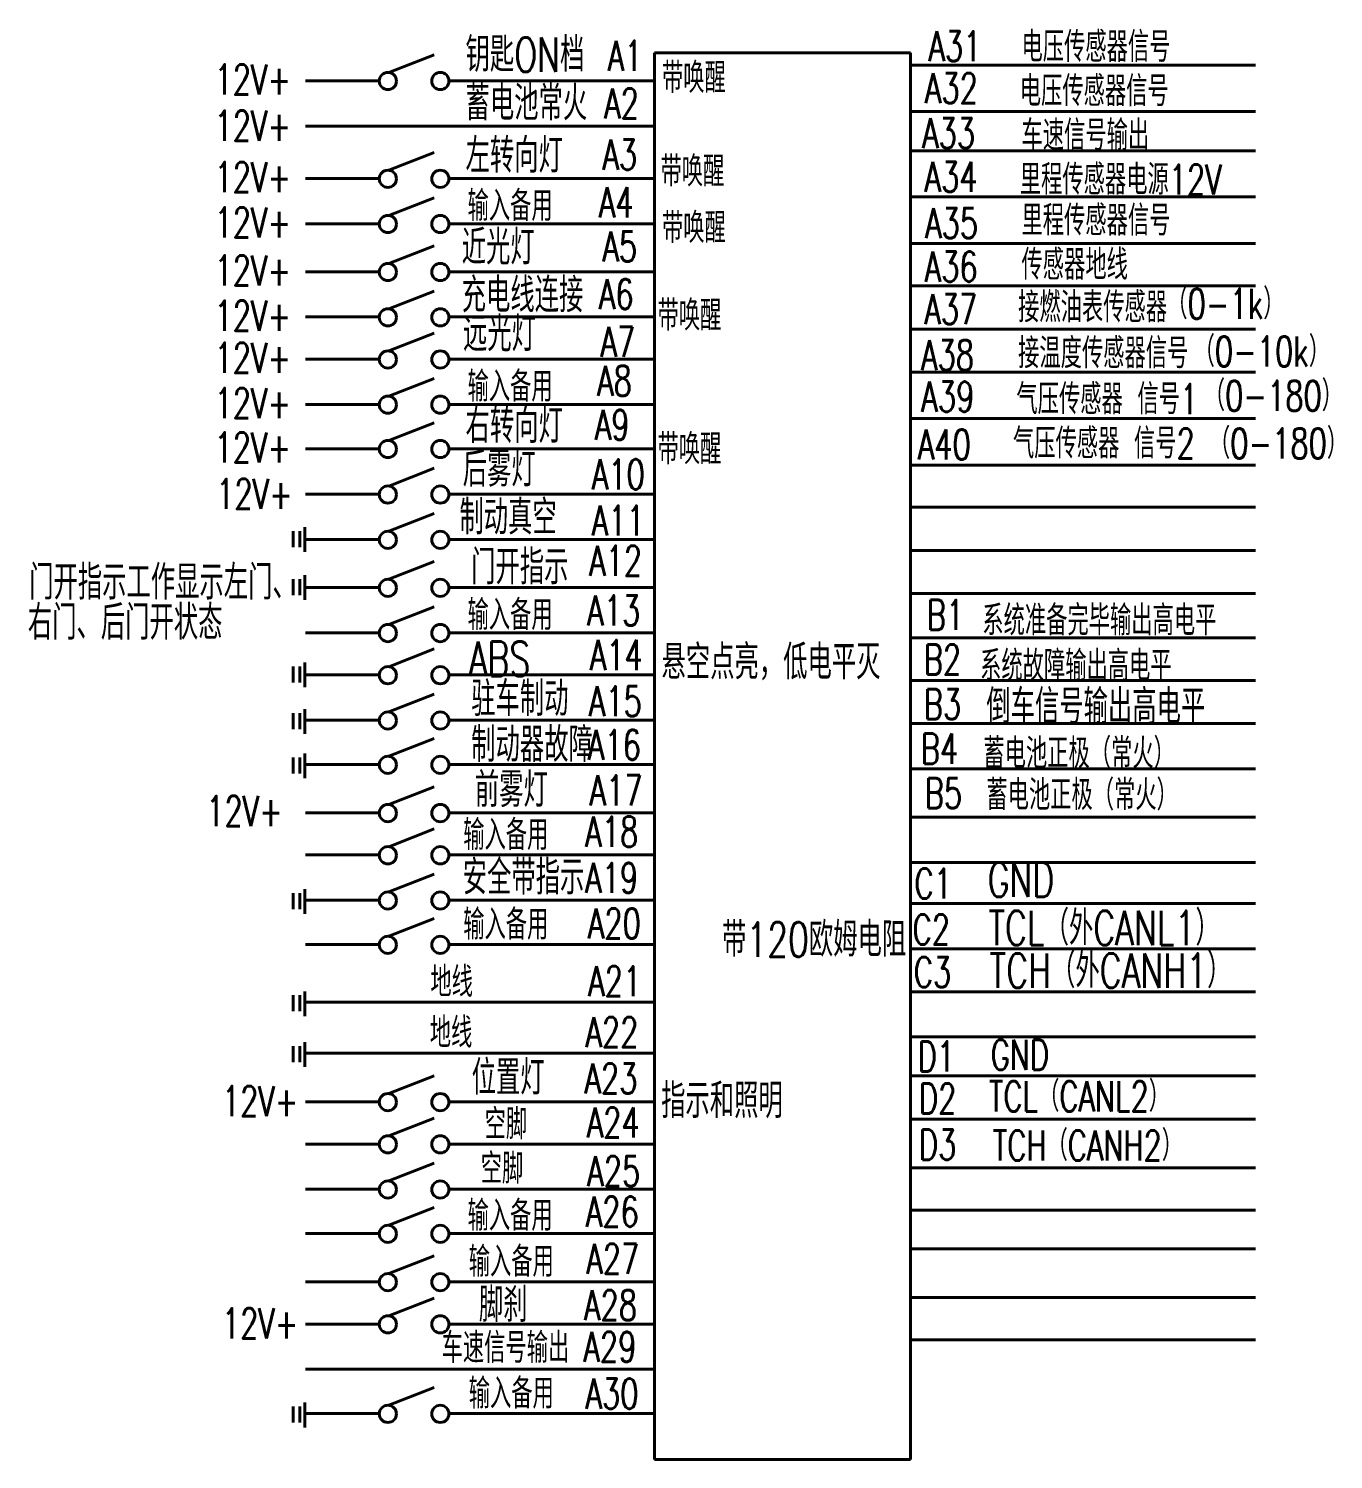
# Model space of a CAD drawing. Extents: x -871 to 2543, y 496 to 1402.
# Drawn here: x 258.8 to 410.5, y 1236.1 to 1402.5 of the extents above; entities that cross this region are included whole.
import ezdxf

# ---------------------------------------------------------------- set-up
doc = ezdxf.new("R2010")
doc.units = 0
doc.layers.get('0').update_dxf_attribs({"linetype": 'CONTINUOUS', "lineweight": 40})
doc.layers.add('1轮廓实线层', color=7, linetype='CONTINUOUS', lineweight=40)
doc.layers.add('6文字层', color=3, linetype='CONTINUOUS', lineweight=20)
doc.styles.get("Standard").update_dxf_attribs({"font": 'romans.shx', "width": 0.67, "height": 3.5, "bigfont": 'hzfs.shx'})
doc.styles.add('STYLE9', font='romans.shx', dxfattribs={"width": 0.67, "height": 5, "bigfont": 'hzfs.shx'})

msp = doc.modelspace()

# ---------------------------------------------------------------- linework, layer by layer
for p, q in [((300.6378, 1397.3834), (305.9062, 1399.4445)), ((361.2945, 1399.6668), (331.5112, 1399.6668)), ((331.5112, 1399.6668), (331.5112, 1236.1017)), ((361.2945, 1236.1017), (361.2945, 1399.6668)), ((361.2945, 1398.2391), (401.4189, 1398.2391)), ((290.9702, 1396.4217), (299.5312, 1396.4217)), ((307.6276, 1396.4217), (331.5112, 1396.4217)), ((361.2945, 1392.8638), (401.4189, 1392.8638)), ((290.9702, 1391.1596), (331.5112, 1391.1596)), ((300.6378, 1386.0197), (305.9062, 1388.0808)), ((361.2945, 1388.2898), (401.4189, 1388.2898)), ((290.9702, 1385.0581), (299.5312, 1385.0581)), ((307.6276, 1385.0581), (331.5112, 1385.0581)), ((300.6378, 1380.7577), (305.9062, 1382.8188)), ((361.2945, 1382.9146), (401.4189, 1382.9146)), ((290.9702, 1379.796), (299.5312, 1379.796)), ((307.6276, 1379.796), (331.5112, 1379.796)), ((300.6378, 1375.1759), (305.9062, 1377.237)), ((361.2945, 1377.491), (401.4189, 1377.491)), ((290.9702, 1374.2142), (299.5312, 1374.2142)), ((307.6276, 1374.2142), (331.5112, 1374.2142)), ((300.6378, 1369.9138), (305.9062, 1371.9749)), ((361.2945, 1372.5709), (401.4189, 1372.5709)), ((290.9702, 1368.9522), (299.5312, 1368.9522)), ((307.6276, 1368.9522), (331.5112, 1368.9522)), ((300.6378, 1365.01), (305.9062, 1367.0711)), ((361.2945, 1367.5417), (401.4189, 1367.5417)), ((290.9702, 1364.0483), (299.5312, 1364.0483)), ((307.6276, 1364.0483), (331.5112, 1364.0483)), ((300.6378, 1359.7479), (305.9062, 1361.809)), ((361.2945, 1362.5366), (401.4189, 1362.5366)), ((290.9702, 1358.7863), (299.5312, 1358.7863)), ((307.6276, 1358.7863), (331.5112, 1358.7863)), ((300.6378, 1354.5934), (305.9062, 1356.6545)), ((361.2945, 1357.1614), (401.4189, 1357.1614)), ((290.9702, 1353.6317), (299.5312, 1353.6317)), ((307.6276, 1353.6317), (331.5112, 1353.6317)), ((300.6378, 1349.2957), (305.9062, 1351.3568)), ((361.2945, 1351.7378), (401.4189, 1351.7378)), ((290.9702, 1348.334), (299.5312, 1348.334)), ((307.6276, 1348.334), (331.5112, 1348.334)), ((300.6378, 1344.0336), (305.9062, 1346.0947)), ((361.2945, 1346.8177), (401.4189, 1346.8177)), ((290.8612, 1344.5082), (290.8612, 1341.6357)), ((289.5189, 1344.0545), (289.5189, 1342.1886)), ((290.277, 1344.0545), (290.277, 1342.1886)), ((290.9702, 1343.0719), (299.5312, 1343.0719)), ((307.6276, 1343.0719), (331.5112, 1343.0719)), ((361.2945, 1341.7886), (401.4189, 1341.7886)), ((300.6378, 1338.4518), (305.9062, 1340.5129)), ((289.5189, 1338.4727), (289.5189, 1336.6068)), ((290.277, 1338.4727), (290.277, 1336.6068)), ((290.8612, 1338.9264), (290.8612, 1336.0539)), ((290.9702, 1337.4901), (299.5312, 1337.4901)), ((307.6276, 1337.4901), (331.5112, 1337.4901)), ((361.2945, 1336.7834), (401.4189, 1336.7834)), ((300.6378, 1333.1897), (305.9062, 1335.2508)), ((290.9702, 1332.2281), (299.5312, 1332.2281)), ((307.6276, 1332.2281), (331.5112, 1332.2281)), ((361.2945, 1331.6541), (401.4189, 1331.6541)), ((300.6378, 1328.2859), (305.9062, 1330.347)), ((289.5189, 1328.3068), (289.5189, 1326.4409)), ((290.277, 1328.3068), (290.277, 1326.4409)), ((290.8612, 1328.7605), (290.8612, 1325.888)), ((290.9702, 1327.3242), (299.5312, 1327.3242)), ((307.6276, 1327.3242), (331.5112, 1327.3242)), ((361.2945, 1326.6604), (401.4189, 1326.6604)), ((300.6378, 1323.0238), (305.9062, 1325.0849)), ((289.5189, 1322.8821), (289.5189, 1321.0162)), ((290.277, 1322.8821), (290.277, 1321.0162)), ((290.8612, 1323.3358), (290.8612, 1320.4633)), ((290.9702, 1322.0622), (299.5312, 1322.0622)), ((307.6276, 1322.0622), (331.5112, 1322.0622)), ((361.2945, 1321.6867), (401.4189, 1321.6867)), ((300.6378, 1317.8693), (305.9062, 1319.9304)), ((290.8612, 1318.1812), (290.8612, 1315.3088)), ((289.5189, 1317.7275), (289.5189, 1315.8617)), ((290.277, 1317.7275), (290.277, 1315.8617)), ((290.9702, 1316.9076), (299.5312, 1316.9076)), ((307.6276, 1316.9076), (331.5112, 1316.9076)), ((361.2945, 1316.4246), (401.4189, 1316.4246)), ((300.6378, 1312.2554), (305.9062, 1314.3165)), ((290.9702, 1311.2937), (299.5312, 1311.2937)), ((307.6276, 1311.2937), (331.5112, 1311.2937)), ((361.2945, 1310.7917), (401.4189, 1310.7917)), ((300.6378, 1307.3515), (305.9062, 1309.4126)), ((290.9702, 1306.3899), (299.5312, 1306.3899)), ((307.6276, 1306.3899), (331.5112, 1306.3899)), ((361.2945, 1305.5297), (401.4189, 1305.5297)), ((300.6378, 1302.0895), (305.9062, 1304.1506)), ((289.5189, 1301.9477), (289.5189, 1300.0819)), ((290.277, 1301.9477), (290.277, 1300.0819)), ((290.8612, 1302.4014), (290.8612, 1299.5289)), ((290.9702, 1301.1278), (299.5312, 1301.1278)), ((307.6276, 1301.1278), (331.5112, 1301.1278)), ((361.2945, 1300.7551), (401.4189, 1300.7551)), ((300.6378, 1296.9349), (305.9062, 1298.996)), ((290.9702, 1295.9733), (299.5312, 1295.9733)), ((307.6276, 1295.9733), (331.5112, 1295.9733)), ((361.2945, 1295.4931), (401.4189, 1295.4931)), ((289.5189, 1290.0778), (289.5189, 1288.212)), ((290.277, 1290.0778), (290.277, 1288.212)), ((290.8612, 1290.5315), (290.8612, 1287.659)), ((361.2945, 1290.488), (401.4189, 1290.488)), ((290.9702, 1289.2579), (331.5112, 1289.2579)), ((290.8612, 1284.6253), (290.8612, 1281.7528)), ((361.2945, 1285.2259), (401.4189, 1285.2259)), ((289.5189, 1284.1716), (289.5189, 1282.3057)), ((290.277, 1284.1716), (290.277, 1282.3057)), ((290.9702, 1283.3517), (331.5112, 1283.3517)), ((300.6378, 1278.6434), (305.9062, 1280.7044)), ((361.2945, 1280.7181), (401.4189, 1280.7181)), ((290.9702, 1277.6817), (299.5312, 1277.6817)), ((307.6276, 1277.6817), (331.5112, 1277.6817)), ((300.6378, 1273.7395), (305.9062, 1275.8006)), ((361.2945, 1275.6827), (401.4189, 1275.6827)), ((290.9702, 1272.7778), (299.5312, 1272.7778)), ((307.6276, 1272.7778), (331.5112, 1272.7778)), ((300.6378, 1268.4775), (305.9062, 1270.5385)), ((361.2945, 1270.0101), (401.4189, 1270.0101)), ((290.9702, 1267.5158), (299.5312, 1267.5158)), ((307.6276, 1267.5158), (331.5112, 1267.5158)), ((300.6378, 1263.3229), (305.9062, 1265.384)), ((361.2945, 1265.0901), (401.4189, 1265.0901)), ((290.9702, 1262.3612), (299.5312, 1262.3612)), ((307.6276, 1262.3612), (331.5112, 1262.3612)), ((300.6378, 1257.709), (305.9062, 1259.7701)), ((361.2945, 1260.5958), (401.4189, 1260.5958)), ((290.9702, 1256.7473), (299.5312, 1256.7473)), ((307.6276, 1256.7473), (331.5112, 1256.7473)), ((300.6378, 1252.8052), (305.9062, 1254.8662)), ((361.2945, 1254.9232), (401.4189, 1254.9232)), ((290.9702, 1251.8435), (299.5312, 1251.8435)), ((307.6276, 1251.8435), (331.5112, 1251.8435)), ((361.2945, 1250.0032), (401.4189, 1250.0032)), ((290.9702, 1246.5814), (331.5112, 1246.5814)), ((300.6378, 1242.3886), (305.9062, 1244.4496)), ((289.5189, 1242.2468), (289.5189, 1240.3809)), ((290.277, 1242.2468), (290.277, 1240.3809)), ((290.8612, 1242.7005), (290.8612, 1239.828)), ((290.8612, 1241.4269), (299.5312, 1241.4269)), ((307.6276, 1241.4269), (331.5112, 1241.4269))]:
    msp.add_line(p, q)
for centre in [(300.5307, 1396.3891), (306.6281, 1396.3891), (300.5307, 1385.0255), (306.6281, 1385.0255), (300.5307, 1379.7634), (306.6281, 1379.7634), (300.5307, 1374.1816), (306.6281, 1374.1816), (300.5307, 1368.9196), (306.6281, 1368.9196), (300.5307, 1364.0157), (306.6281, 1364.0157), (300.5307, 1358.7537), (306.6281, 1358.7537), (300.5307, 1353.5991), (306.6281, 1353.5991), (300.5307, 1348.3014), (306.6281, 1348.3014), (300.5307, 1343.0394), (306.6281, 1343.0394), (300.5307, 1337.4576), (306.6281, 1337.4576), (300.5307, 1332.1955), (306.6281, 1332.1955), (300.5307, 1327.2917), (306.6281, 1327.2917), (300.5307, 1322.0296), (306.6281, 1322.0296), (300.5307, 1316.8751), (306.6281, 1316.8751), (300.5307, 1311.2611), (306.6281, 1311.2611), (300.5307, 1306.3573), (306.6281, 1306.3573), (300.5307, 1301.0952), (306.6281, 1301.0952), (300.5307, 1295.9407), (306.6281, 1295.9407), (300.5307, 1277.6491), (306.6281, 1277.6491), (300.5307, 1272.7453), (306.6281, 1272.7453), (300.5307, 1267.4832), (306.6281, 1267.4832), (300.5307, 1262.3287), (306.6281, 1262.3287), (300.5307, 1256.7148), (306.6281, 1256.7148), (300.5307, 1251.8109), (306.6281, 1251.8109), (300.5307, 1241.3943), (306.6281, 1241.3943)]:
    msp.add_circle(centre, 1)
at = {"layer": '1轮廓实线层', "ltscale": 10}
msp.add_line((331.5112, 1236.1017), (361.2945, 1236.1017), dxfattribs=at)

# ---------------------------------------------------------------- texts
at = {"width": 0.707}
for s, p in [('A1', (326.1001, 1397.5823)), ('A31', (363.3896, 1398.6911)), ('电压传感器信号', (374.1978, 1398.6161)), ('12V+', (280.374, 1394.8256)), ('带唤醒', (332.4009, 1395.0155)), ('A32', (362.9785, 1393.8101)), ('电压传感器信号', (373.9997, 1393.4703)), ('A2', (325.689, 1392.037)), ('12V+', (280.374, 1389.4474)), ('A33', (362.652, 1388.5788)), ('车速信号输出', (374.1978, 1388.3244)), ('A3', (325.4834, 1386.0808)), ('带唤醒', (332.228, 1384.1334)), ('12V+', (280.374, 1383.4619)), ('A34', (362.9465, 1383.4899)), ('里程传感器电源12V', (373.9997, 1383.1786)), ('输入备用', (309.7927, 1380.119)), ('A4', (325.0723, 1380.5354)), ('12V+', (280.374, 1378.1999)), ('带唤醒', (332.4009, 1377.5696)), ('A35', (363.0018, 1378.1137)), ('里程传感器信号', (374.1978, 1378.4286)), ('A5', (325.4834, 1375.4008)), ('12V+', (280.374, 1372.6181)), ('A36', (362.9534, 1373.0515)), ('传感器地线', (374.1978, 1373.2827)), ('A6', (325.0723, 1369.8554)), ('带唤醒', (331.8822, 1367.3784)), ('A37', (362.9172, 1368.1102)), ('接燃油表传感器', (373.8016, 1368.3348)), ('（0-1k）', (391.0363, 1368.7306)), ('12V+', (280.374, 1367.356)), ('A7', (325.2778, 1364.31)), ('A38', (362.5328, 1362.7728)), ('接温度传感器信号', (373.8016, 1362.991)), ('（0-10k）', (394.2059, 1363.189)), ('12V+', (280.374, 1362.4522)), ('输入备用', (309.7927, 1359.1092)), ('A8', (324.8667, 1359.7915)), ('A39', (362.5624, 1357.9402)), ('气压传感器 信号1', (373.6035, 1357.6473)), ('（0-180）', (395.3945, 1358.0431)), ('12V+', (280.374, 1357.1901)), ('A9', (324.594, 1354.6569)), ('气压传感器 信号2', (373.2073, 1352.5014)), ('（0-180）', (395.9888, 1352.5014)), ('12V+', (280.374, 1352.0356)), ('带唤醒', (331.8822, 1351.8326)), ('A40', (362.1579, 1352.3706)), ('A10', (324.25, 1348.9061)), ('12V+', (280.5673, 1346.6293)), ('A11', (324.2397, 1343.5287)), ('A12', (323.9333, 1338.8498)), ('输入备用', (309.7927, 1332.551)), ('A13', (323.7233, 1333.0731)), ('B1', (363.1871, 1332.5543)), ('系统准备完毕输出高电平', (369.6415, 1331.918)), ('A14', (324.0193, 1327.8907)), ('B2', (362.8412, 1327.3703)), ('系统故障输出高电平', (369.3862, 1326.6435)), ('A15', (323.9092, 1322.5132)), ('B3', (362.8412, 1322.1863)), ('A16', (323.8025, 1317.4352)), ('B4', (362.4953, 1317.0023)), ('蓄电池正极（常火）', (369.7655, 1316.4566)), ('A17', (323.9886, 1312.1575)), ('B5', (362.9565, 1311.8183)), ('蓄电池正极（常火）', (370.1114, 1311.6182)), ('12V+', (279.4077, 1309.751)), ('输入备用', (309.2913, 1306.9631)), ('A18', (323.4926, 1307.3463)), ('A19', (323.4824, 1301.9688)), ('C1', (361.7632, 1301.3126)), ('输入备用', (309.2913, 1296.5465)), ('A20', (323.7965, 1296.67)), ('C2', (361.5406, 1295.9744)), ('C3', (361.6822, 1291.0231)), ('地线', (305.4737, 1289.8746)), ('A21', (323.8347, 1289.958)), ('地线', (305.399, 1283.9794)), ('A22', (323.5102, 1284.0316)), ('D1', (362.1289, 1281.2155)), ('GND', (370.6223, 1281.4066)), ('A23', (323.4001, 1278.6542)), ('D2', (362.2822, 1276.3155)), ('TCL（CANL2）', (370.4075, 1276.5697)), ('12V+', (281.2332, 1276.0111)), ('空脚', (311.7884, 1273.3392)), ('A24', (323.6657, 1273.5208)), ('TCH（CANH2）', (370.8557, 1270.8528)), ('D3', (362.2822, 1270.9562)), ('空脚', (311.3321, 1268.1718)), ('A25', (323.7276, 1267.8711)), ('输入备用', (309.7927, 1262.6842)), ('A26', (323.5484, 1263.1614)), ('输入备用', (309.93, 1257.3354)), ('输入备用', (309.93, 1257.3354)), ('A27', (323.6161, 1257.684)), ('A28', (323.346, 1252.283)), ('12V+', (281.2332, 1250.1742)), ('车速信号输出', (306.7726, 1247.3234)), ('A29', (323.274, 1247.4362)), ('输入备用', (309.93, 1242.0149)), ('A30', (323.519, 1241.9912))]:
    msp.add_text(s, height=3.5, dxfattribs=at).set_placement(p)
at = {"layer": '6文字层', "color": 1, "ltscale": 10, "style": 'STYLE9', "width": 0.707}
for s, p in [('钥匙ON档', (309.5633, 1397.4587)), ('蓄电池常火', (309.5633, 1391.8304)), ('左转向灯', (309.5633, 1385.7288)), ('近光灯', (309.1181, 1375.0523)), ('充电线连接', (309.1181, 1369.4993)), ('远光灯', (309.2665, 1364.9688)), ('右转向灯', (309.5633, 1354.3025)), ('后雾灯', (309.2323, 1349.2312)), ('制动真空', (308.8489, 1343.657)), ('门开指示', (310.2129, 1337.8679)), ('门开指示工作显示左门、', (258.83, 1336.0928)), ('右门、后门开状态', (258.6743, 1331.425)), ('ABS', (309.93, 1327.2022)), ('悬空点亮，低电平灭', (332.351, 1326.8176)), ('驻车制动', (310.2215, 1322.546)), ('倒车信号输出高电平', (370.1114, 1321.6406)), ('制动器故障', (310.2215, 1317.2089)), ('前雾灯', (310.6401, 1311.9687)), ('安全带指示', (309.2323, 1301.7908)), ('GND', (370.2565, 1301.5037)), ('TCL（外CANL1）', (370.3483, 1295.9011)), ('带120欧姆电阻', (339.3806, 1294.5594)), ('TCH（外CANH1）', (370.4899, 1290.9499)), ('位置灯', (310.2672, 1278.5065)), ('指示和照明', (332.3042, 1275.8006)), ('脚刹', (311.1178, 1252.08))]:
    msp.add_text(s, height=4, dxfattribs=at).set_placement(p)

doc.saveas('drawing.dxf')
